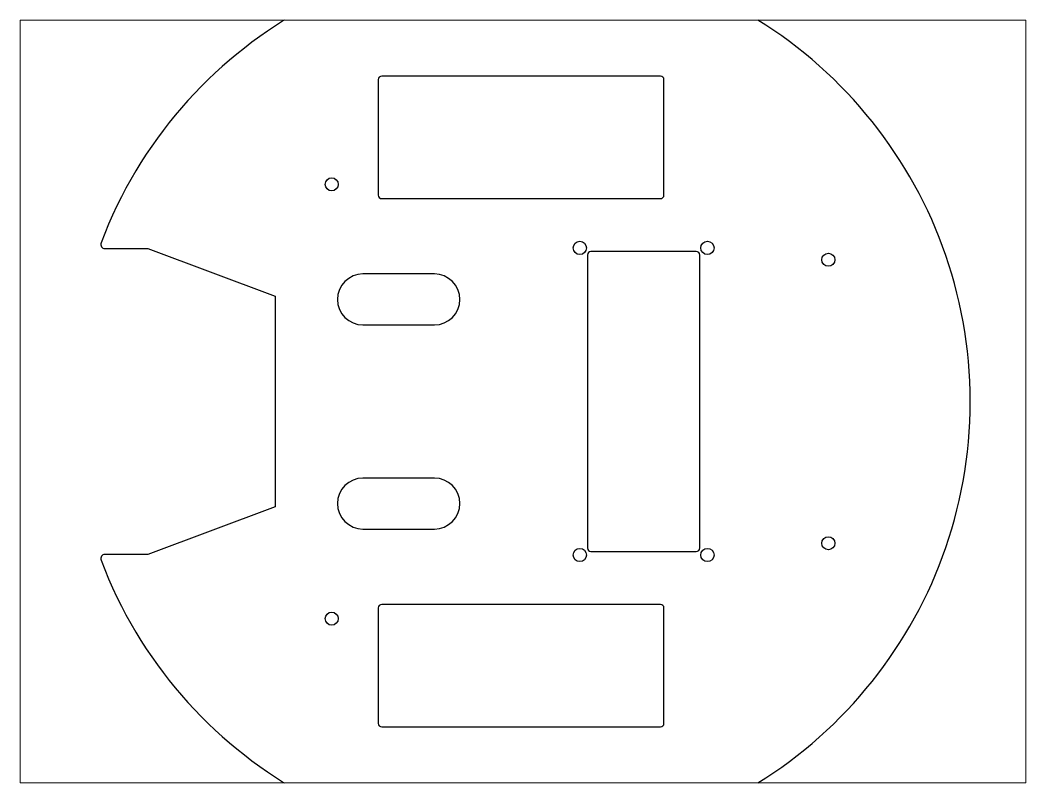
# Paper-space layout 'Layout1' of a CAD drawing. Header units: centimetres. Extents: x 26 to 231, y 20 to 176.
# The model-space entities are those that its viewports show. They can reach past a viewport. Long polylines and large blocks are cut down to what shows.
import ezdxf

# ---------------------------------------------------------------- set-up
doc = ezdxf.new("R2010")
doc.units = ezdxf.units.CM

msp = doc.modelspace()

# ---------------------------------------------------------------- linework, layer by layer
at = {"color": 7, "linetype": 'Continuous', "lineweight": 25}
for p, q in [((-35, 78.88), (-35, 50.57)), ((34.15, 79.72), (-34.15, 79.72)), ((35, 50.57), (35, 78.88)), ((-34.15, 49.73), (34.15, 49.73)), ((-101.97, 37.5), (-91.43, 37.5)), ((-91.43, 37.5), (-60.23, 25.8)), ((16.25, 35.9), (16.25, -35.9)), ((42.9, 36.75), (17.1, 36.75)), ((43.75, -35.9), (43.75, 35.9)), ((-21.25, 31.25), (-38.75, 31.25)), ((-60.23, 25.8), (-60.23, -25.8)), ((-38.75, 18.75), (-21.25, 18.75)), ((-21.25, -18.75), (-38.75, -18.75)), ((-60.23, -25.8), (-91.43, -37.5)), ((-38.75, -31.25), (-21.25, -31.25)), ((17.1, -36.75), (42.9, -36.75)), ((-91.43, -37.5), (-101.97, -37.5)), ((-35, -50.58), (-35, -78.88)), ((34.15, -49.73), (-34.15, -49.73)), ((35, -78.88), (35, -50.58)), ((-34.15, -79.72), (34.15, -79.72))]:
    msp.add_line(p, q, dxfattribs=at)
for centre, radius in [((-46.4, 53.22), 1.6), ((14.38, 37.63), 1.63), ((45.63, 37.63), 1.63), ((75.26, 34.74), 1.6), ((75.26, -34.74), 1.6), ((14.38, -37.62), 1.63), ((45.63, -37.62), 1.62), ((-46.4, -53.22), 1.6)]:
    msp.add_circle(centre, radius, dxfattribs=at)
for centre, radius, start, end in [((0, 0), 110, 200.6838, 159.3162), ((-101.97, 38.5), 1, 159.3162, 270), ((-101.97, -38.5), 1, 90, 200.6838)]:
    msp.add_arc(centre, radius, start, end)
for centre, radius, start, end in [((-34.15, 78.88), 0.85, 90, 180), ((34.15, 78.88), 0.85, 0, 90), ((-34.15, 50.57), 0.85, 180, 270), ((34.15, 50.57), 0.85, 270, 0), ((17.1, 35.9), 0.85, 90, 180), ((42.9, 35.9), 0.85, 0, 90), ((-38.75, 25), 6.25, 90, 270), ((-21.25, 25), 6.25, 270, 90), ((-38.75, -25), 6.25, 90, 270), ((-21.25, -25), 6.25, 270, 90), ((17.1, -35.9), 0.85, 180, 270), ((42.9, -35.9), 0.85, 270, 0), ((-34.15, -50.58), 0.85, 90, 180), ((34.15, -50.58), 0.85, 0, 90), ((-34.15, -78.88), 0.85, 180, 270), ((34.15, -78.88), 0.85, 270, 360)]:
    msp.add_arc(centre, radius, start, end, dxfattribs=at)

psp = doc.layouts.get("Layout1")

# ---------------------------------------------------------------- viewports
at = {"layer": '0'}
psp.add_viewport(center=(128.5, 97.5), size=(205.6, 156), view_center_point=(0.46, 0), view_height=186.9406, dxfattribs=at)

doc.saveas('drawing.dxf')
